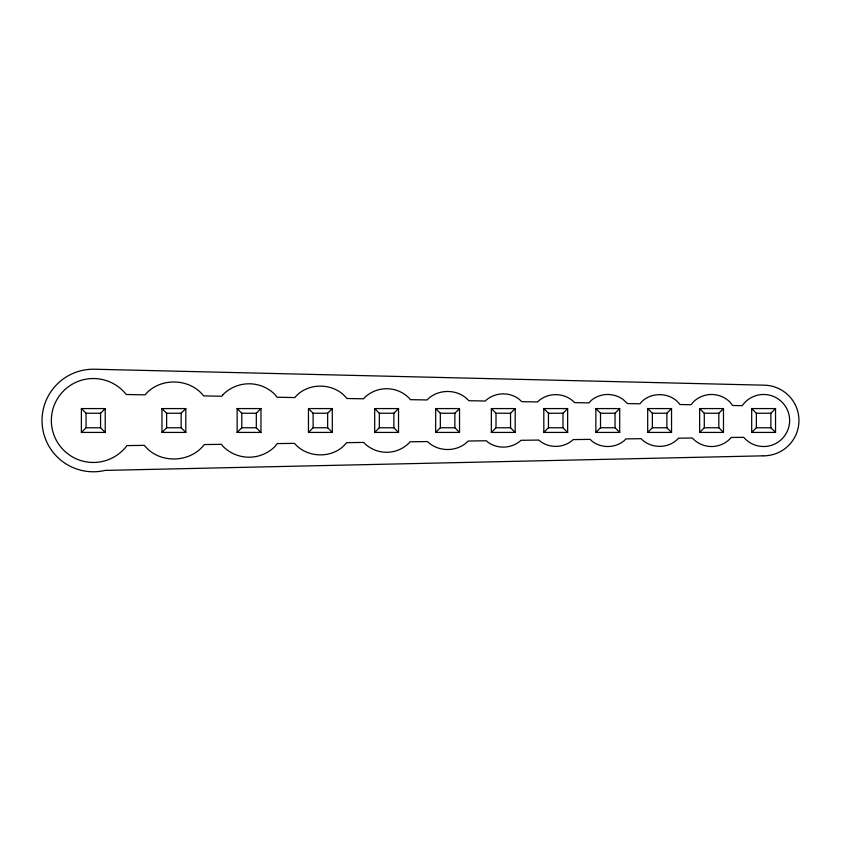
<?xml version="1.0" encoding="UTF-8"?>
<svg xmlns="http://www.w3.org/2000/svg" width="841" height="841" viewBox="0 0 841 841"><rect width="100%" height="100%" fill="white"/><g stroke="black" fill="none" stroke-linecap="round" stroke-linejoin="round"><path stroke-width="1.26" d="M81.388 432.421L86.045 427.764L100.573 427.764L105.23 432.421L81.388 432.421L81.388 408.579L105.23 408.579L105.23 432.421M81.388 408.579L86.045 413.236L100.573 413.236L105.23 408.579M161.966 432.421L166.623 427.764L181.151 427.764L185.808 432.421L161.966 432.421L161.966 408.579L185.808 408.579L185.808 432.421M161.966 408.579L166.623 413.236L181.151 413.236L185.808 408.579M237.13 432.421L241.787 427.764L256.316 427.764L260.973 432.421L260.973 408.579L237.13 408.579L237.13 432.421L260.973 432.421M237.13 408.579L241.787 413.236L256.316 413.236L260.973 408.579M308.458 432.421L313.115 427.764L327.643 427.764L332.3 432.421L308.458 432.421L308.458 408.579L332.3 408.579L332.3 432.421M327.643 427.764L327.643 413.236L332.3 408.579M374.687 432.421L379.344 427.764L393.872 427.764L398.529 432.421L374.687 432.421L374.687 408.579L398.529 408.579L398.529 432.421M393.872 427.764L393.872 413.236L398.529 408.579M435.68 432.421L440.337 427.764L454.865 427.764L459.522 432.421L459.522 408.579L435.68 408.579L435.68 432.421L459.522 432.421M435.68 408.579L440.337 413.236L454.865 413.236L459.522 408.579M491.354 432.421L496.011 427.764L510.54 427.764L515.197 432.421L515.197 408.579L491.354 408.579L491.354 432.421L515.197 432.421M491.354 408.579L496.011 413.236L510.54 413.236L515.197 408.579M543.812 432.421L548.458 427.764L562.986 427.764L567.643 432.421L543.812 432.421L543.812 408.579L567.643 408.579L567.643 432.421M562.986 427.764L562.986 413.236L567.643 408.579M595.859 432.421L600.516 427.764L615.044 427.764L619.701 432.421L619.701 408.579L595.859 408.579L595.859 432.421L619.701 432.421M595.859 408.579L600.516 413.236L615.044 413.236L619.701 408.579M647.696 432.421L652.353 427.764L652.353 413.236L647.696 408.579L671.538 408.579L671.538 432.421L647.696 432.421L647.696 408.579M652.353 413.236L666.881 413.236L671.538 408.579M699.638 432.421L704.295 427.764L718.824 427.764L723.481 432.421L723.481 408.579L699.638 408.579L699.638 432.421L723.481 432.421M699.638 408.579L704.295 413.236L718.824 413.236L723.481 408.579M751.696 432.421L756.353 427.764L770.871 427.764L775.528 432.421L751.696 432.421L751.696 408.579L775.528 408.579L775.528 432.421M770.871 427.764L770.871 413.236L775.528 408.579M308.458 408.579L313.115 413.236L327.643 413.236M374.687 408.579L379.344 413.236L393.872 413.236M543.812 408.579L548.458 413.236L562.986 413.236M751.696 408.579L756.353 413.236L770.871 413.236M652.353 427.764L666.881 427.764L671.538 432.421M756.353 413.236L756.353 427.764M718.824 413.236L718.824 427.764M704.295 413.236L704.295 427.764M666.881 413.236L666.881 427.764M615.044 413.236L615.044 427.764M600.516 413.236L600.516 427.764M548.458 413.236L548.458 427.764M510.54 413.236L510.54 427.764M496.011 413.236L496.011 427.764M454.865 413.236L454.865 427.764M440.337 413.236L440.337 427.764M379.344 413.236L379.344 427.764M313.115 413.236L313.115 427.764M256.316 413.236L256.316 427.764M241.787 413.236L241.787 427.764M181.151 413.236L181.151 427.764M166.623 413.236L166.623 427.764M100.573 413.236L100.573 427.764M86.045 413.236L86.045 427.764M223.096 394.545L221.803 396.237L203.638 395.911C189.709 377.851 159.653 377.22 145.115 394.85L126.255 394.503A41.966 41.966 0 0 0 64.547 389.94A41.966 41.966 0 0 0 65.377 451.817A41.966 41.966 0 0 0 126.949 445.604L144.41 445.362C158.991 464.011 190.045 463.275 204.289 444.563L221.467 444.332L223.096 446.455A36.699 36.699 0 0 0 275.007 446.455L277.215 443.585L294.466 443.354C307.459 458.808 334.213 458.839 346.597 442.65L363.701 442.419L364.132 442.976A31.79 31.79 0 0 0 409.083 442.976L409.988 441.798L427.48 441.567C438.361 452.321 457.62 452.185 468.185 441.02L486.34 440.768L488.053 442.334A26.618 26.618 0 0 0 520.432 440.863L520.936 440.306L538.839 440.064C548.227 448.716 564.017 448.4 573.215 439.601L590.182 439.38L592.548 441.599A26.029 26.029 0 0 0 624.222 440.673L625.893 438.897L641.126 438.697C650.85 449.031 669.121 448.936 678.466 438.193L692.469 438.003L693.163 438.907A26.029 26.029 0 0 0 729.967 438.907L731.05 437.488L743.749 437.32A26.029 26.029 0 0 0 782.098 438.823A26.029 26.029 0 0 0 780.259 400.495A26.029 26.029 0 0 0 742.225 405.667L732.564 405.488L729.967 402.093A26.029 26.029 0 0 0 693.163 402.093L691.134 404.742L679.927 404.532C670.813 391.717 649.494 391.286 639.938 403.806L627.449 403.585L623.013 399.401A26.029 26.029 0 0 0 591.339 400.327L588.921 402.892L574.54 402.629C565.057 392.232 547.407 392.001 537.504 401.956L521.798 401.672L518.508 398.666A26.618 26.618 0 0 0 486.13 400.137L485.331 401.01L468.784 400.715C458.419 388.658 437.93 388.416 427.049 399.959L410.334 399.654L409.083 398.024A31.79 31.79 0 0 0 364.132 398.024L363.533 398.802L346.881 398.508C334.55 382.508 307.638 381.825 294.823 397.562L277.078 397.236L275.007 394.545A36.699 36.699 0 0 0 223.096 394.545M763.386 455.833L105.093 470.403A51.28 51.28 0 0 1 42.292 425.672A51.28 51.28 0 0 1 94.844 369.241L763.838 385.167A35.343 35.343 0 0 1 798.95 420.721A35.343 35.343 0 0 1 763.386 455.833"/></g></svg>
